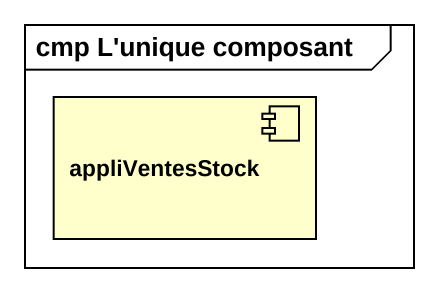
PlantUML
@startuml
mainframe cmp L'unique composant
component appliVentesStock
@enduml
